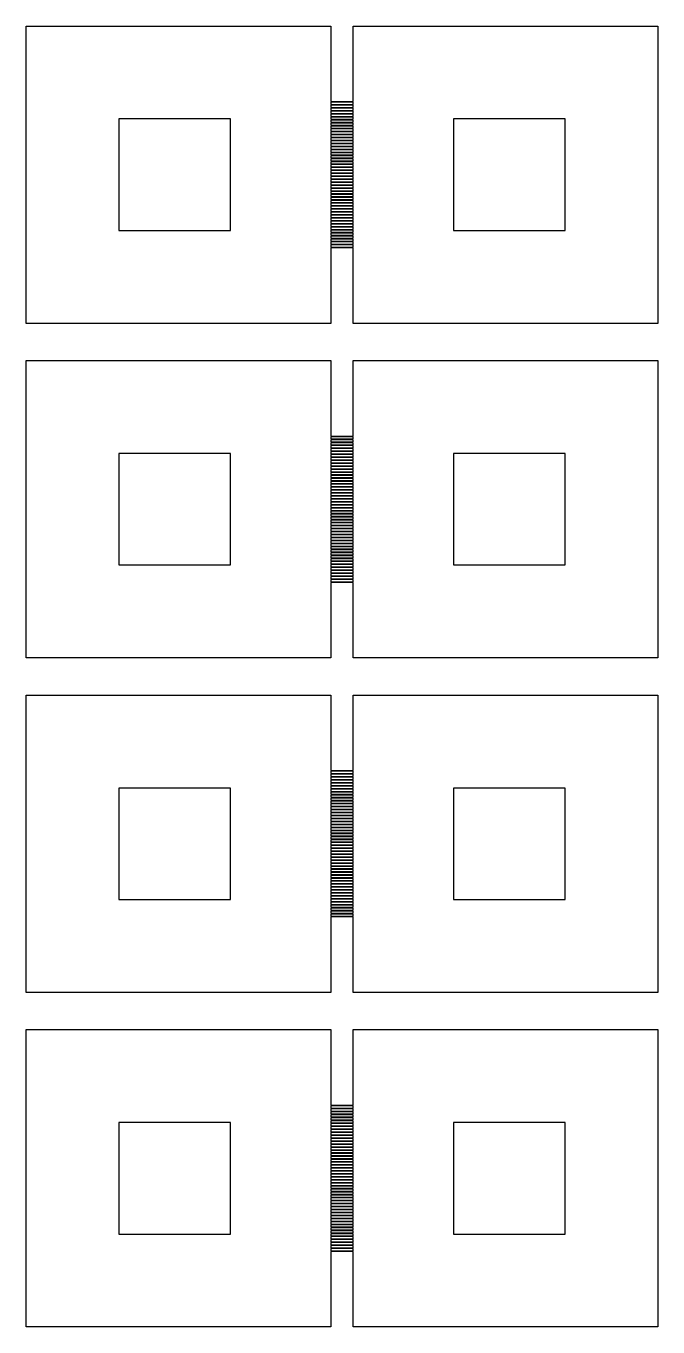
# Model space of a CAD drawing. Extents: x 40 to 187, y -3 to 150.
# Drawn here: x 64.68 to 73.37, y 18.66 to 36.56 of the extents above; entities that cross this region are included whole.
import ezdxf

# ---------------------------------------------------------------- set-up
doc = ezdxf.new("R2010")
doc.units = 0

msp = doc.modelspace()

# ---------------------------------------------------------------- linework, layer by layer
for p, q in [((64.6794, 32.4675), (64.6794, 36.5579)), ((64.6794, 36.5579), (68.8721, 36.5579)), ((68.8721, 36.5579), (68.8721, 35.52)), ((69.1789, 35.52), (69.1789, 36.5579)), ((69.1789, 36.5579), (73.3715, 36.5579)), ((73.3715, 36.5579), (73.3715, 32.4675)), ((68.8721, 35.52), (69.1789, 35.52)), ((69.1789, 35.5098), (68.8721, 35.5098)), ((68.8721, 35.5098), (68.8721, 35.4791)), ((68.8721, 35.4791), (69.1789, 35.4791)), ((69.1789, 35.4689), (68.8721, 35.4689)), ((68.8721, 35.4689), (68.8721, 35.4382)), ((68.8721, 35.4382), (69.1789, 35.4382)), ((69.1789, 35.4791), (69.1789, 35.5098)), ((69.1789, 35.4382), (69.1789, 35.4689)), ((67.4916, 35.2797), (65.9577, 35.2797)), ((65.9577, 35.2797), (65.9577, 33.7458)), ((67.4916, 33.7458), (67.4916, 35.2797)), ((69.1789, 35.428), (68.8721, 35.428)), ((68.8721, 35.428), (68.8721, 35.3973)), ((68.8721, 35.3973), (69.1789, 35.3973)), ((69.1789, 35.3871), (68.8721, 35.3871)), ((68.8721, 35.3871), (68.8721, 35.3564)), ((68.8721, 35.3564), (69.1789, 35.3564)), ((69.1789, 35.3461), (68.8721, 35.3461)), ((68.8721, 35.3461), (68.8721, 35.3155)), ((68.8721, 35.3155), (69.1789, 35.3155)), ((69.1789, 35.3053), (68.8721, 35.3053)), ((68.8721, 35.3053), (68.8721, 35.2746)), ((68.8721, 35.2746), (69.1789, 35.2746)), ((69.1789, 35.2643), (68.8721, 35.2643)), ((68.8721, 35.2643), (68.8721, 35.2337)), ((69.1789, 35.3973), (69.1789, 35.428)), ((69.1789, 35.3564), (69.1789, 35.3871)), ((69.1789, 35.3155), (69.1789, 35.3461)), ((69.1789, 35.2746), (69.1789, 35.3053)), ((69.1789, 35.2337), (69.1789, 35.2643)), ((72.0933, 35.2797), (70.5594, 35.2797)), ((70.5594, 35.2797), (70.5594, 33.7458)), ((72.0933, 33.7458), (72.0933, 35.2797)), ((68.8721, 35.2337), (69.1789, 35.2337)), ((69.1789, 35.2234), (68.8721, 35.2234)), ((68.8721, 35.2234), (68.8721, 35.1928)), ((68.8721, 35.1928), (69.1789, 35.1928)), ((69.1789, 35.1825), (68.8721, 35.1825)), ((68.8721, 35.1825), (68.8721, 35.1519)), ((68.8721, 35.1519), (69.1789, 35.1519)), ((69.1789, 35.1416), (68.8721, 35.1416)), ((68.8721, 35.1416), (68.8721, 35.111)), ((68.8721, 35.111), (69.1789, 35.111)), ((69.1789, 35.1007), (68.8721, 35.1007)), ((68.8721, 35.1007), (68.8721, 35.0701)), ((69.1789, 35.1928), (69.1789, 35.2234)), ((69.1789, 35.1519), (69.1789, 35.1825)), ((69.1789, 35.111), (69.1789, 35.1416)), ((69.1789, 35.0701), (69.1789, 35.1007)), ((68.8721, 35.0701), (69.1789, 35.0701)), ((69.1789, 35.0598), (68.8721, 35.0598)), ((68.8721, 35.0598), (68.8721, 35.0291)), ((68.8721, 35.0291), (69.1789, 35.0291)), ((69.1789, 35.0189), (68.8721, 35.0189)), ((68.8721, 35.0189), (68.8721, 34.9883)), ((68.8721, 34.9883), (69.1789, 34.9883)), ((69.1789, 34.978), (68.8721, 34.978)), ((68.8721, 34.978), (68.8721, 34.9473)), ((68.8721, 34.9473), (69.1789, 34.9473)), ((69.1789, 34.9371), (68.8721, 34.9371)), ((68.8721, 34.9371), (68.8721, 34.9064)), ((68.8721, 34.9064), (69.1789, 34.9064)), ((69.1789, 35.0291), (69.1789, 35.0598)), ((69.1789, 34.9883), (69.1789, 35.0189)), ((69.1789, 34.9473), (69.1789, 34.978)), ((69.1789, 34.9064), (69.1789, 34.9371)), ((69.1789, 34.8962), (68.8721, 34.8962)), ((68.8721, 34.8962), (68.8721, 34.8655)), ((68.8721, 34.8655), (69.1789, 34.8655)), ((69.1789, 34.8553), (68.8721, 34.8553)), ((68.8721, 34.8553), (68.8721, 34.8246)), ((68.8721, 34.8246), (69.1789, 34.8246)), ((69.1789, 34.8144), (68.8721, 34.8144)), ((68.8721, 34.8144), (68.8721, 34.7837)), ((68.8721, 34.7837), (69.1789, 34.7837)), ((69.1789, 34.7735), (68.8721, 34.7735)), ((68.8721, 34.7735), (68.8721, 34.7428)), ((68.8721, 34.7428), (69.1789, 34.7428)), ((69.1789, 34.7326), (68.8721, 34.7326)), ((68.8721, 34.7326), (68.8721, 34.7019)), ((69.1789, 34.8655), (69.1789, 34.8962)), ((69.1789, 34.8246), (69.1789, 34.8553)), ((69.1789, 34.7837), (69.1789, 34.8144)), ((69.1789, 34.7428), (69.1789, 34.7735)), ((69.1789, 34.7019), (69.1789, 34.7326)), ((68.8721, 34.7019), (69.1789, 34.7019)), ((69.1789, 34.6917), (68.8721, 34.6917)), ((68.8721, 34.6917), (68.8721, 34.661)), ((68.8721, 34.661), (69.1789, 34.661)), ((69.1789, 34.6508), (68.8721, 34.6508)), ((68.8721, 34.6508), (68.8721, 34.6201)), ((68.8721, 34.6201), (69.1789, 34.6201)), ((69.1789, 34.6099), (68.8721, 34.6099)), ((68.8721, 34.6099), (68.8721, 34.5792)), ((68.8721, 34.5792), (69.1789, 34.5792)), ((69.1789, 34.569), (68.8721, 34.569)), ((68.8721, 34.569), (68.8721, 34.5383)), ((69.1789, 34.661), (69.1789, 34.6917)), ((69.1789, 34.6201), (69.1789, 34.6508)), ((69.1789, 34.5792), (69.1789, 34.6099)), ((69.1789, 34.5383), (69.1789, 34.569)), ((68.8721, 34.5383), (69.1789, 34.5383)), ((69.1789, 34.5281), (68.8721, 34.5281)), ((68.8721, 34.5281), (68.8721, 34.4974)), ((68.8721, 34.4974), (69.1789, 34.4974)), ((69.1789, 34.4872), (68.8721, 34.4872)), ((68.8721, 34.4872), (68.8721, 34.4565)), ((68.8721, 34.4565), (69.1789, 34.4565)), ((69.1789, 34.4463), (68.8721, 34.4463)), ((68.8721, 34.4463), (68.8721, 34.4156)), ((68.8721, 34.4156), (69.1789, 34.4156)), ((69.1789, 34.4054), (68.8721, 34.4054)), ((68.8721, 34.4054), (68.8721, 34.3747)), ((68.8721, 34.3747), (69.1789, 34.3747)), ((69.1789, 34.3645), (68.8721, 34.3645)), ((68.8721, 34.3645), (68.8721, 34.3338)), ((69.1789, 34.4974), (69.1789, 34.5281)), ((69.1789, 34.4565), (69.1789, 34.4872)), ((69.1789, 34.4156), (69.1789, 34.4463)), ((69.1789, 34.3747), (69.1789, 34.4054)), ((69.1789, 34.3338), (69.1789, 34.3645)), ((68.8721, 34.3338), (69.1789, 34.3338)), ((69.1789, 34.3236), (68.8721, 34.3236)), ((68.8721, 34.3236), (68.8721, 34.2929)), ((68.8721, 34.2929), (69.1789, 34.2929)), ((69.1789, 34.2827), (68.8721, 34.2827)), ((68.8721, 34.2827), (68.8721, 34.252)), ((68.8721, 34.252), (69.1789, 34.252)), ((69.1789, 34.2418), (68.8721, 34.2418)), ((68.8721, 34.2418), (68.8721, 34.2111)), ((68.8721, 34.2111), (69.1789, 34.2111)), ((69.1789, 34.2009), (68.8721, 34.2009)), ((68.8721, 34.2009), (68.8721, 34.1702)), ((69.1789, 34.2929), (69.1789, 34.3236)), ((69.1789, 34.252), (69.1789, 34.2827)), ((69.1789, 34.2111), (69.1789, 34.2418)), ((69.1789, 34.1702), (69.1789, 34.2009)), ((68.8721, 34.1702), (69.1789, 34.1702)), ((69.1789, 34.16), (68.8721, 34.16)), ((68.8721, 34.16), (68.8721, 34.1293)), ((68.8721, 34.1293), (69.1789, 34.1293)), ((69.1789, 34.119), (68.8721, 34.119)), ((68.8721, 34.119), (68.8721, 34.0884)), ((68.8721, 34.0884), (69.1789, 34.0884)), ((69.1789, 34.0782), (68.8721, 34.0782)), ((68.8721, 34.0782), (68.8721, 34.0475)), ((68.8721, 34.0475), (69.1789, 34.0475)), ((69.1789, 34.0372), (68.8721, 34.0372)), ((68.8721, 34.0372), (68.8721, 34.0066)), ((68.8721, 34.0066), (69.1789, 34.0066)), ((69.1789, 34.1293), (69.1789, 34.16)), ((69.1789, 34.0884), (69.1789, 34.119)), ((69.1789, 34.0475), (69.1789, 34.0782)), ((69.1789, 34.0066), (69.1789, 34.0372)), ((69.1789, 33.9963), (68.8721, 33.9963)), ((68.8721, 33.9963), (68.8721, 33.9657)), ((68.8721, 33.9657), (69.1789, 33.9657)), ((69.1789, 33.9554), (68.8721, 33.9554)), ((68.8721, 33.9554), (68.8721, 33.9247)), ((68.8721, 33.9247), (69.1789, 33.9247)), ((69.1789, 33.9145), (68.8721, 33.9145)), ((68.8721, 33.9145), (68.8721, 33.8839)), ((68.8721, 33.8839), (69.1789, 33.8839)), ((69.1789, 33.8736), (68.8721, 33.8736)), ((68.8721, 33.8736), (68.8721, 33.8429)), ((68.8721, 33.8429), (69.1789, 33.8429)), ((69.1789, 33.8327), (68.8721, 33.8327)), ((68.8721, 33.8327), (68.8721, 33.802)), ((69.1789, 33.9657), (69.1789, 33.9963)), ((69.1789, 33.9247), (69.1789, 33.9554)), ((69.1789, 33.8839), (69.1789, 33.9145)), ((69.1789, 33.8429), (69.1789, 33.8736)), ((69.1789, 33.802), (69.1789, 33.8327)), ((65.9577, 33.7458), (67.4916, 33.7458)), ((68.8721, 33.802), (69.1789, 33.802)), ((69.1789, 33.7918), (68.8721, 33.7918)), ((68.8721, 33.7918), (68.8721, 33.7611)), ((68.8721, 33.7611), (69.1789, 33.7611)), ((69.1789, 33.7509), (68.8721, 33.7509)), ((68.8721, 33.7509), (68.8721, 33.7202)), ((68.8721, 33.7202), (69.1789, 33.7202)), ((69.1789, 33.71), (68.8721, 33.71)), ((68.8721, 33.71), (68.8721, 33.6793)), ((68.8721, 33.6793), (69.1789, 33.6793)), ((69.1789, 33.6691), (68.8721, 33.6691)), ((68.8721, 33.6691), (68.8721, 33.6384)), ((69.1789, 33.7611), (69.1789, 33.7918)), ((69.1789, 33.7202), (69.1789, 33.7509)), ((69.1789, 33.6793), (69.1789, 33.71)), ((69.1789, 33.6384), (69.1789, 33.6691)), ((70.5594, 33.7458), (72.0933, 33.7458)), ((68.8721, 33.6384), (69.1789, 33.6384)), ((69.1789, 33.6282), (68.8721, 33.6282)), ((68.8721, 33.6282), (68.8721, 33.5975)), ((68.8721, 33.5975), (69.1789, 33.5975)), ((69.1789, 33.5873), (68.8721, 33.5873)), ((68.8721, 33.5873), (68.8721, 33.5566)), ((68.8721, 33.5566), (69.1789, 33.5566)), ((69.1789, 33.5464), (68.8721, 33.5464)), ((68.8721, 33.5464), (68.8721, 33.5157)), ((68.8721, 33.5157), (69.1789, 33.5157)), ((69.1789, 33.5055), (68.8721, 33.5055)), ((68.8721, 33.5055), (68.8721, 32.4675)), ((69.1789, 33.5975), (69.1789, 33.6282)), ((69.1789, 33.5566), (69.1789, 33.5873)), ((69.1789, 33.5157), (69.1789, 33.5464)), ((69.1789, 32.4675), (69.1789, 33.5055)), ((68.8721, 32.4675), (64.6794, 32.4675)), ((73.3715, 32.4675), (69.1789, 32.4675)), ((64.6794, 27.8658), (64.6794, 31.9562)), ((64.6794, 31.9562), (68.8721, 31.9562)), ((68.8721, 31.9562), (68.8721, 30.9183)), ((69.1789, 30.9183), (69.1789, 31.9562)), ((69.1789, 31.9562), (73.3715, 31.9562)), ((73.3715, 31.9562), (73.3715, 27.8658)), ((68.8721, 30.9183), (69.1789, 30.9183)), ((69.1789, 30.9081), (68.8721, 30.9081)), ((68.8721, 30.9081), (68.8721, 30.8774)), ((68.8721, 30.8774), (69.1789, 30.8774)), ((69.1789, 30.8672), (68.8721, 30.8672)), ((68.8721, 30.8672), (68.8721, 30.8365)), ((68.8721, 30.8365), (69.1789, 30.8365)), ((69.1789, 30.8263), (68.8721, 30.8263)), ((68.8721, 30.8263), (68.8721, 30.7956)), ((68.8721, 30.7956), (69.1789, 30.7956)), ((69.1789, 30.7854), (68.8721, 30.7854)), ((68.8721, 30.7854), (68.8721, 30.7547)), ((69.1789, 30.8774), (69.1789, 30.9081)), ((69.1789, 30.8365), (69.1789, 30.8672)), ((69.1789, 30.7956), (69.1789, 30.8263)), ((69.1789, 30.7547), (69.1789, 30.7854)), ((67.4916, 30.678), (65.9577, 30.678)), ((65.9577, 30.678), (65.9577, 29.1441)), ((67.4916, 29.1441), (67.4916, 30.678)), ((68.8721, 30.7547), (69.1789, 30.7547)), ((69.1789, 30.7444), (68.8721, 30.7444)), ((68.8721, 30.7444), (68.8721, 30.7138)), ((68.8721, 30.7138), (69.1789, 30.7138)), ((69.1789, 30.7036), (68.8721, 30.7036)), ((68.8721, 30.7036), (68.8721, 30.6729)), ((68.8721, 30.6729), (69.1789, 30.6729)), ((69.1789, 30.6626), (68.8721, 30.6626)), ((68.8721, 30.6626), (68.8721, 30.632)), ((68.8721, 30.632), (69.1789, 30.632)), ((69.1789, 30.6217), (68.8721, 30.6217)), ((68.8721, 30.6217), (68.8721, 30.5911)), ((69.1789, 30.7138), (69.1789, 30.7444)), ((69.1789, 30.6729), (69.1789, 30.7036)), ((69.1789, 30.632), (69.1789, 30.6626)), ((69.1789, 30.5911), (69.1789, 30.6217)), ((72.0933, 30.678), (70.5594, 30.678)), ((70.5594, 30.678), (70.5594, 29.1441)), ((72.0933, 29.1441), (72.0933, 30.678)), ((68.8721, 30.5911), (69.1789, 30.5911)), ((69.1789, 30.5808), (68.8721, 30.5808)), ((68.8721, 30.5808), (68.8721, 30.5502)), ((68.8721, 30.5502), (69.1789, 30.5502)), ((69.1789, 30.5399), (68.8721, 30.5399)), ((68.8721, 30.5399), (68.8721, 30.5093)), ((68.8721, 30.5093), (69.1789, 30.5093)), ((69.1789, 30.499), (68.8721, 30.499)), ((68.8721, 30.499), (68.8721, 30.4684)), ((68.8721, 30.4684), (69.1789, 30.4684)), ((69.1789, 30.4581), (68.8721, 30.4581)), ((68.8721, 30.4581), (68.8721, 30.4274)), ((68.8721, 30.4274), (69.1789, 30.4274)), ((69.1789, 30.5502), (69.1789, 30.5808)), ((69.1789, 30.5093), (69.1789, 30.5399)), ((69.1789, 30.4684), (69.1789, 30.499)), ((69.1789, 30.4274), (69.1789, 30.4581)), ((69.1789, 30.4172), (68.8721, 30.4172)), ((68.8721, 30.4172), (68.8721, 30.3866)), ((68.8721, 30.3866), (69.1789, 30.3866)), ((69.1789, 30.3763), (68.8721, 30.3763)), ((68.8721, 30.3763), (68.8721, 30.3456)), ((68.8721, 30.3456), (69.1789, 30.3456)), ((69.1789, 30.3354), (68.8721, 30.3354)), ((68.8721, 30.3354), (68.8721, 30.3047)), ((68.8721, 30.3047), (69.1789, 30.3047)), ((69.1789, 30.2945), (68.8721, 30.2945)), ((68.8721, 30.2945), (68.8721, 30.2638)), ((68.8721, 30.2638), (69.1789, 30.2638)), ((69.1789, 30.2536), (68.8721, 30.2536)), ((68.8721, 30.2536), (68.8721, 30.2229)), ((69.1789, 30.3866), (69.1789, 30.4172)), ((69.1789, 30.3456), (69.1789, 30.3763)), ((69.1789, 30.3047), (69.1789, 30.3354)), ((69.1789, 30.2638), (69.1789, 30.2945)), ((69.1789, 30.2229), (69.1789, 30.2536)), ((68.8721, 30.2229), (69.1789, 30.2229)), ((69.1789, 30.2127), (68.8721, 30.2127)), ((68.8721, 30.2127), (68.8721, 30.182)), ((68.8721, 30.182), (69.1789, 30.182)), ((69.1789, 30.1718), (68.8721, 30.1718)), ((68.8721, 30.1718), (68.8721, 30.1411)), ((68.8721, 30.1411), (69.1789, 30.1411)), ((69.1789, 30.1309), (68.8721, 30.1309)), ((68.8721, 30.1309), (68.8721, 30.1002)), ((68.8721, 30.1002), (69.1789, 30.1002)), ((69.1789, 30.09), (68.8721, 30.09)), ((68.8721, 30.09), (68.8721, 30.0593)), ((69.1789, 30.182), (69.1789, 30.2127)), ((69.1789, 30.1411), (69.1789, 30.1718)), ((69.1789, 30.1002), (69.1789, 30.1309)), ((69.1789, 30.0593), (69.1789, 30.09)), ((68.8721, 30.0593), (69.1789, 30.0593)), ((69.1789, 30.0491), (68.8721, 30.0491)), ((68.8721, 30.0491), (68.8721, 30.0184)), ((68.8721, 30.0184), (69.1789, 30.0184)), ((69.1789, 30.0082), (68.8721, 30.0082)), ((68.8721, 30.0082), (68.8721, 29.9775)), ((68.8721, 29.9775), (69.1789, 29.9775)), ((69.1789, 29.9673), (68.8721, 29.9673)), ((68.8721, 29.9673), (68.8721, 29.9366)), ((68.8721, 29.9366), (69.1789, 29.9366)), ((69.1789, 29.9264), (68.8721, 29.9264)), ((68.8721, 29.9264), (68.8721, 29.8957)), ((68.8721, 29.8957), (69.1789, 29.8957)), ((69.1789, 29.8855), (68.8721, 29.8855)), ((68.8721, 29.8855), (68.8721, 29.8548)), ((69.1789, 30.0184), (69.1789, 30.0491)), ((69.1789, 29.9775), (69.1789, 30.0082)), ((69.1789, 29.9366), (69.1789, 29.9673)), ((69.1789, 29.8957), (69.1789, 29.9264)), ((69.1789, 29.8548), (69.1789, 29.8855)), ((68.8721, 29.8548), (69.1789, 29.8548)), ((69.1789, 29.8446), (68.8721, 29.8446)), ((68.8721, 29.8446), (68.8721, 29.8139)), ((68.8721, 29.8139), (69.1789, 29.8139)), ((69.1789, 29.8037), (68.8721, 29.8037)), ((68.8721, 29.8037), (68.8721, 29.773)), ((68.8721, 29.773), (69.1789, 29.773)), ((69.1789, 29.7628), (68.8721, 29.7628)), ((68.8721, 29.7628), (68.8721, 29.7321)), ((68.8721, 29.7321), (69.1789, 29.7321)), ((69.1789, 29.7219), (68.8721, 29.7219)), ((68.8721, 29.7219), (68.8721, 29.6912)), ((69.1789, 29.8139), (69.1789, 29.8446)), ((69.1789, 29.773), (69.1789, 29.8037)), ((69.1789, 29.7321), (69.1789, 29.7628)), ((69.1789, 29.6912), (69.1789, 29.7219)), ((68.8721, 29.6912), (69.1789, 29.6912)), ((69.1789, 29.681), (68.8721, 29.681)), ((68.8721, 29.681), (68.8721, 29.6503)), ((68.8721, 29.6503), (69.1789, 29.6503)), ((69.1789, 29.6401), (68.8721, 29.6401)), ((68.8721, 29.6401), (68.8721, 29.6094)), ((68.8721, 29.6094), (69.1789, 29.6094)), ((69.1789, 29.5992), (68.8721, 29.5992)), ((68.8721, 29.5992), (68.8721, 29.5685)), ((68.8721, 29.5685), (69.1789, 29.5685)), ((69.1789, 29.5583), (68.8721, 29.5583)), ((68.8721, 29.5583), (68.8721, 29.5276)), ((68.8721, 29.5276), (69.1789, 29.5276)), ((69.1789, 29.6503), (69.1789, 29.681)), ((69.1789, 29.6094), (69.1789, 29.6401)), ((69.1789, 29.5685), (69.1789, 29.5992)), ((69.1789, 29.5276), (69.1789, 29.5583)), ((69.1789, 29.5173), (68.8721, 29.5173)), ((68.8721, 29.5173), (68.8721, 29.4867)), ((68.8721, 29.4867), (69.1789, 29.4867)), ((69.1789, 29.4765), (68.8721, 29.4765)), ((68.8721, 29.4765), (68.8721, 29.4458)), ((68.8721, 29.4458), (69.1789, 29.4458)), ((69.1789, 29.4355), (68.8721, 29.4355)), ((68.8721, 29.4355), (68.8721, 29.4049)), ((68.8721, 29.4049), (69.1789, 29.4049)), ((69.1789, 29.3946), (68.8721, 29.3946)), ((68.8721, 29.3946), (68.8721, 29.364)), ((68.8721, 29.364), (69.1789, 29.364)), ((69.1789, 29.3537), (68.8721, 29.3537)), ((68.8721, 29.3537), (68.8721, 29.323)), ((69.1789, 29.4867), (69.1789, 29.5173)), ((69.1789, 29.4458), (69.1789, 29.4765)), ((69.1789, 29.4049), (69.1789, 29.4355)), ((69.1789, 29.364), (69.1789, 29.3946)), ((69.1789, 29.323), (69.1789, 29.3537)), ((68.8721, 29.323), (69.1789, 29.323)), ((69.1789, 29.3128), (68.8721, 29.3128)), ((68.8721, 29.3128), (68.8721, 29.2822)), ((68.8721, 29.2822), (69.1789, 29.2822)), ((69.1789, 29.2719), (68.8721, 29.2719)), ((68.8721, 29.2719), (68.8721, 29.2412)), ((68.8721, 29.2412), (69.1789, 29.2412)), ((69.1789, 29.231), (68.8721, 29.231)), ((68.8721, 29.231), (68.8721, 29.2003)), ((68.8721, 29.2003), (69.1789, 29.2003)), ((69.1789, 29.1901), (68.8721, 29.1901)), ((68.8721, 29.1901), (68.8721, 29.1594)), ((69.1789, 29.2822), (69.1789, 29.3128)), ((69.1789, 29.2412), (69.1789, 29.2719)), ((69.1789, 29.2003), (69.1789, 29.231)), ((69.1789, 29.1594), (69.1789, 29.1901)), ((65.9577, 29.1441), (67.4916, 29.1441)), ((68.8721, 29.1594), (69.1789, 29.1594)), ((69.1789, 29.1492), (68.8721, 29.1492)), ((68.8721, 29.1492), (68.8721, 29.1185)), ((68.8721, 29.1185), (69.1789, 29.1185)), ((69.1789, 29.1083), (68.8721, 29.1083)), ((68.8721, 29.1083), (68.8721, 29.0776)), ((68.8721, 29.0776), (69.1789, 29.0776)), ((69.1789, 29.0674), (68.8721, 29.0674)), ((68.8721, 29.0674), (68.8721, 29.0367)), ((68.8721, 29.0367), (69.1789, 29.0367)), ((69.1789, 29.0265), (68.8721, 29.0265)), ((68.8721, 29.0265), (68.8721, 28.9958)), ((68.8721, 28.9958), (69.1789, 28.9958)), ((69.1789, 29.1185), (69.1789, 29.1492)), ((69.1789, 29.0776), (69.1789, 29.1083)), ((69.1789, 29.0367), (69.1789, 29.0674)), ((69.1789, 28.9958), (69.1789, 29.0265)), ((70.5594, 29.1441), (72.0933, 29.1441)), ((69.1789, 28.9856), (68.8721, 28.9856)), ((68.8721, 28.9856), (68.8721, 28.9549)), ((68.8721, 28.9549), (69.1789, 28.9549)), ((69.1789, 28.9447), (68.8721, 28.9447)), ((68.8721, 28.9447), (68.8721, 28.914)), ((68.8721, 28.914), (69.1789, 28.914)), ((69.1789, 28.9038), (68.8721, 28.9038)), ((68.8721, 28.9038), (68.8721, 27.8658)), ((69.1789, 28.9549), (69.1789, 28.9856)), ((69.1789, 28.914), (69.1789, 28.9447)), ((69.1789, 27.8658), (69.1789, 28.9038)), ((68.8721, 27.8658), (64.6794, 27.8658)), ((73.3715, 27.8658), (69.1789, 27.8658)), ((64.6794, 23.2641), (64.6794, 27.3545)), ((64.6794, 27.3545), (68.8721, 27.3545)), ((68.8721, 27.3545), (68.8721, 26.3166)), ((69.1789, 26.3166), (69.1789, 27.3545)), ((69.1789, 27.3545), (73.3715, 27.3545)), ((73.3715, 27.3545), (73.3715, 23.2641)), ((68.8721, 26.3166), (69.1789, 26.3166)), ((69.1789, 26.3064), (68.8721, 26.3064)), ((68.8721, 26.3064), (68.8721, 26.2757)), ((69.1789, 26.2757), (69.1789, 26.3064)), ((68.8721, 26.2757), (69.1789, 26.2757)), ((69.1789, 26.2655), (68.8721, 26.2655)), ((68.8721, 26.2655), (68.8721, 26.2348)), ((68.8721, 26.2348), (69.1789, 26.2348)), ((69.1789, 26.2246), (68.8721, 26.2246)), ((68.8721, 26.2246), (68.8721, 26.1939)), ((68.8721, 26.1939), (69.1789, 26.1939)), ((69.1789, 26.1837), (68.8721, 26.1837)), ((68.8721, 26.1837), (68.8721, 26.153)), ((68.8721, 26.153), (69.1789, 26.153)), ((69.1789, 26.1427), (68.8721, 26.1427)), ((68.8721, 26.1427), (68.8721, 26.1121)), ((69.1789, 26.2348), (69.1789, 26.2655)), ((69.1789, 26.1939), (69.1789, 26.2246)), ((69.1789, 26.153), (69.1789, 26.1837)), ((69.1789, 26.1121), (69.1789, 26.1427)), ((67.4916, 26.0763), (65.9577, 26.0763)), ((65.9577, 26.0763), (65.9577, 24.5424)), ((67.4916, 24.5424), (67.4916, 26.0763)), ((68.8721, 26.1121), (69.1789, 26.1121)), ((69.1789, 26.1019), (68.8721, 26.1019)), ((68.8721, 26.1019), (68.8721, 26.0712)), ((68.8721, 26.0712), (69.1789, 26.0712)), ((69.1789, 26.0609), (68.8721, 26.0609)), ((68.8721, 26.0609), (68.8721, 26.0303)), ((68.8721, 26.0303), (69.1789, 26.0303)), ((69.1789, 26.02), (68.8721, 26.02)), ((68.8721, 26.02), (68.8721, 25.9894)), ((68.8721, 25.9894), (69.1789, 25.9894)), ((69.1789, 25.9791), (68.8721, 25.9791)), ((68.8721, 25.9791), (68.8721, 25.9485)), ((68.8721, 25.9485), (69.1789, 25.9485)), ((69.1789, 26.0712), (69.1789, 26.1019)), ((69.1789, 26.0303), (69.1789, 26.0609)), ((69.1789, 25.9894), (69.1789, 26.02)), ((69.1789, 25.9485), (69.1789, 25.9791)), ((72.0933, 26.0763), (70.5594, 26.0763)), ((70.5594, 26.0763), (70.5594, 24.5424)), ((72.0933, 24.5424), (72.0933, 26.0763)), ((69.1789, 25.9382), (68.8721, 25.9382)), ((68.8721, 25.9382), (68.8721, 25.9076)), ((68.8721, 25.9076), (69.1789, 25.9076)), ((69.1789, 25.8973), (68.8721, 25.8973)), ((68.8721, 25.8973), (68.8721, 25.8667)), ((68.8721, 25.8667), (69.1789, 25.8667)), ((69.1789, 25.8564), (68.8721, 25.8564)), ((68.8721, 25.8564), (68.8721, 25.8257)), ((68.8721, 25.8257), (69.1789, 25.8257)), ((69.1789, 25.8155), (68.8721, 25.8155)), ((68.8721, 25.8155), (68.8721, 25.7849)), ((68.8721, 25.7849), (69.1789, 25.7849)), ((69.1789, 25.7746), (68.8721, 25.7746)), ((68.8721, 25.7746), (68.8721, 25.7439)), ((69.1789, 25.9076), (69.1789, 25.9382)), ((69.1789, 25.8667), (69.1789, 25.8973)), ((69.1789, 25.8257), (69.1789, 25.8564)), ((69.1789, 25.7849), (69.1789, 25.8155)), ((69.1789, 25.7439), (69.1789, 25.7746)), ((68.8721, 25.7439), (69.1789, 25.7439)), ((69.1789, 25.7337), (68.8721, 25.7337)), ((68.8721, 25.7337), (68.8721, 25.703)), ((68.8721, 25.703), (69.1789, 25.703)), ((69.1789, 25.6928), (68.8721, 25.6928)), ((68.8721, 25.6928), (68.8721, 25.6621)), ((68.8721, 25.6621), (69.1789, 25.6621)), ((69.1789, 25.6519), (68.8721, 25.6519)), ((68.8721, 25.6519), (68.8721, 25.6212)), ((68.8721, 25.6212), (69.1789, 25.6212)), ((69.1789, 25.611), (68.8721, 25.611)), ((68.8721, 25.611), (68.8721, 25.5803)), ((69.1789, 25.703), (69.1789, 25.7337)), ((69.1789, 25.6621), (69.1789, 25.6928)), ((69.1789, 25.6212), (69.1789, 25.6519)), ((69.1789, 25.5803), (69.1789, 25.611)), ((68.8721, 25.5803), (69.1789, 25.5803)), ((69.1789, 25.5701), (68.8721, 25.5701)), ((68.8721, 25.5701), (68.8721, 25.5394)), ((68.8721, 25.5394), (69.1789, 25.5394)), ((69.1789, 25.5292), (68.8721, 25.5292)), ((68.8721, 25.5292), (68.8721, 25.4985)), ((68.8721, 25.4985), (69.1789, 25.4985)), ((69.1789, 25.4883), (68.8721, 25.4883)), ((68.8721, 25.4883), (68.8721, 25.4576)), ((68.8721, 25.4576), (69.1789, 25.4576)), ((69.1789, 25.4474), (68.8721, 25.4474)), ((68.8721, 25.4474), (68.8721, 25.4167)), ((68.8721, 25.4167), (69.1789, 25.4167)), ((69.1789, 25.5394), (69.1789, 25.5701)), ((69.1789, 25.4985), (69.1789, 25.5292)), ((69.1789, 25.4576), (69.1789, 25.4883)), ((69.1789, 25.4167), (69.1789, 25.4474)), ((69.1789, 25.4065), (68.8721, 25.4065)), ((68.8721, 25.4065), (68.8721, 25.3758)), ((68.8721, 25.3758), (69.1789, 25.3758)), ((69.1789, 25.3656), (68.8721, 25.3656)), ((68.8721, 25.3656), (68.8721, 25.3349)), ((68.8721, 25.3349), (69.1789, 25.3349)), ((69.1789, 25.3247), (68.8721, 25.3247)), ((68.8721, 25.3247), (68.8721, 25.294)), ((68.8721, 25.294), (69.1789, 25.294)), ((69.1789, 25.2838), (68.8721, 25.2838)), ((68.8721, 25.2838), (68.8721, 25.2531)), ((68.8721, 25.2531), (69.1789, 25.2531)), ((69.1789, 25.2429), (68.8721, 25.2429)), ((68.8721, 25.2429), (68.8721, 25.2122)), ((69.1789, 25.3758), (69.1789, 25.4065)), ((69.1789, 25.3349), (69.1789, 25.3656)), ((69.1789, 25.294), (69.1789, 25.3247)), ((69.1789, 25.2531), (69.1789, 25.2838)), ((69.1789, 25.2122), (69.1789, 25.2429)), ((68.8721, 25.2122), (69.1789, 25.2122)), ((69.1789, 25.202), (68.8721, 25.202)), ((68.8721, 25.202), (68.8721, 25.1713)), ((68.8721, 25.1713), (69.1789, 25.1713)), ((69.1789, 25.1611), (68.8721, 25.1611)), ((68.8721, 25.1611), (68.8721, 25.1304)), ((68.8721, 25.1304), (69.1789, 25.1304)), ((69.1789, 25.1202), (68.8721, 25.1202)), ((68.8721, 25.1202), (68.8721, 25.0895)), ((68.8721, 25.0895), (69.1789, 25.0895)), ((69.1789, 25.0793), (68.8721, 25.0793)), ((68.8721, 25.0793), (68.8721, 25.0486)), ((69.1789, 25.1713), (69.1789, 25.202)), ((69.1789, 25.1304), (69.1789, 25.1611)), ((69.1789, 25.0895), (69.1789, 25.1202)), ((69.1789, 25.0486), (69.1789, 25.0793)), ((68.8721, 25.0486), (69.1789, 25.0486)), ((69.1789, 25.0384), (68.8721, 25.0384)), ((68.8721, 25.0384), (68.8721, 25.0077)), ((68.8721, 25.0077), (69.1789, 25.0077)), ((69.1789, 24.9975), (68.8721, 24.9975)), ((68.8721, 24.9975), (68.8721, 24.9668)), ((68.8721, 24.9668), (69.1789, 24.9668)), ((69.1789, 24.9566), (68.8721, 24.9566)), ((68.8721, 24.9566), (68.8721, 24.9259)), ((68.8721, 24.9259), (69.1789, 24.9259)), ((69.1789, 24.9156), (68.8721, 24.9156)), ((68.8721, 24.9156), (68.8721, 24.885)), ((68.8721, 24.885), (69.1789, 24.885)), ((69.1789, 24.8748), (68.8721, 24.8748)), ((68.8721, 24.8748), (68.8721, 24.8441)), ((69.1789, 25.0077), (69.1789, 25.0384)), ((69.1789, 24.9668), (69.1789, 24.9975)), ((69.1789, 24.9259), (69.1789, 24.9566)), ((69.1789, 24.885), (69.1789, 24.9156)), ((69.1789, 24.8441), (69.1789, 24.8748)), ((68.8721, 24.8441), (69.1789, 24.8441)), ((69.1789, 24.8338), (68.8721, 24.8338)), ((68.8721, 24.8338), (68.8721, 24.8032)), ((68.8721, 24.8032), (69.1789, 24.8032)), ((69.1789, 24.7929), (68.8721, 24.7929)), ((68.8721, 24.7929), (68.8721, 24.7623)), ((68.8721, 24.7623), (69.1789, 24.7623)), ((69.1789, 24.752), (68.8721, 24.752)), ((68.8721, 24.752), (68.8721, 24.7213)), ((68.8721, 24.7213), (69.1789, 24.7213)), ((69.1789, 24.7111), (68.8721, 24.7111)), ((68.8721, 24.7111), (68.8721, 24.6805)), ((69.1789, 24.8032), (69.1789, 24.8338)), ((69.1789, 24.7623), (69.1789, 24.7929)), ((69.1789, 24.7213), (69.1789, 24.752)), ((69.1789, 24.6805), (69.1789, 24.7111)), ((65.9577, 24.5424), (67.4916, 24.5424)), ((68.8721, 24.6805), (69.1789, 24.6805)), ((69.1789, 24.6702), (68.8721, 24.6702)), ((68.8721, 24.6702), (68.8721, 24.6395)), ((68.8721, 24.6395), (69.1789, 24.6395)), ((69.1789, 24.6293), (68.8721, 24.6293)), ((68.8721, 24.6293), (68.8721, 24.5986)), ((68.8721, 24.5986), (69.1789, 24.5986)), ((69.1789, 24.5884), (68.8721, 24.5884)), ((68.8721, 24.5884), (68.8721, 24.5577)), ((68.8721, 24.5577), (69.1789, 24.5577)), ((69.1789, 24.5475), (68.8721, 24.5475)), ((68.8721, 24.5475), (68.8721, 24.5168)), ((69.1789, 24.6395), (69.1789, 24.6702)), ((69.1789, 24.5986), (69.1789, 24.6293)), ((69.1789, 24.5577), (69.1789, 24.5884)), ((69.1789, 24.5168), (69.1789, 24.5475)), ((70.5594, 24.5424), (72.0933, 24.5424)), ((68.8721, 24.5168), (69.1789, 24.5168)), ((69.1789, 24.5066), (68.8721, 24.5066)), ((68.8721, 24.5066), (68.8721, 24.4759)), ((68.8721, 24.4759), (69.1789, 24.4759)), ((69.1789, 24.4657), (68.8721, 24.4657)), ((68.8721, 24.4657), (68.8721, 24.435)), ((68.8721, 24.435), (69.1789, 24.435)), ((69.1789, 24.4248), (68.8721, 24.4248)), ((68.8721, 24.4248), (68.8721, 24.3941)), ((68.8721, 24.3941), (69.1789, 24.3941)), ((69.1789, 24.3839), (68.8721, 24.3839)), ((68.8721, 24.3839), (68.8721, 24.3532)), ((68.8721, 24.3532), (69.1789, 24.3532)), ((69.1789, 24.343), (68.8721, 24.343)), ((68.8721, 24.343), (68.8721, 24.3123)), ((69.1789, 24.4759), (69.1789, 24.5066)), ((69.1789, 24.435), (69.1789, 24.4657)), ((69.1789, 24.3941), (69.1789, 24.4248)), ((69.1789, 24.3532), (69.1789, 24.3839)), ((69.1789, 24.3123), (69.1789, 24.343)), ((68.8721, 24.3123), (69.1789, 24.3123)), ((69.1789, 24.3021), (68.8721, 24.3021)), ((68.8721, 24.3021), (68.8721, 23.2641)), ((69.1789, 23.2641), (69.1789, 24.3021)), ((68.8721, 23.2641), (64.6794, 23.2641)), ((73.3715, 23.2641), (69.1789, 23.2641)), ((64.6794, 18.6624), (64.6794, 22.7528)), ((64.6794, 22.7528), (68.8721, 22.7528)), ((68.8721, 22.7528), (68.8721, 21.7149)), ((69.1789, 21.7149), (69.1789, 22.7528)), ((69.1789, 22.7528), (73.3715, 22.7528)), ((73.3715, 22.7528), (73.3715, 18.6624)), ((68.8721, 21.7149), (69.1789, 21.7149)), ((69.1789, 21.7047), (68.8721, 21.7047)), ((68.8721, 21.7047), (68.8721, 21.674)), ((68.8721, 21.674), (69.1789, 21.674)), ((69.1789, 21.6638), (68.8721, 21.6638)), ((68.8721, 21.6638), (68.8721, 21.6331)), ((69.1789, 21.674), (69.1789, 21.7047)), ((69.1789, 21.6331), (69.1789, 21.6638)), ((67.4916, 21.4746), (65.9577, 21.4746)), ((65.9577, 21.4746), (65.9577, 19.9407)), ((67.4916, 19.9407), (67.4916, 21.4746)), ((68.8721, 21.6331), (69.1789, 21.6331)), ((69.1789, 21.6229), (68.8721, 21.6229)), ((68.8721, 21.6229), (68.8721, 21.5922)), ((68.8721, 21.5922), (69.1789, 21.5922)), ((69.1789, 21.582), (68.8721, 21.582)), ((68.8721, 21.582), (68.8721, 21.5513)), ((68.8721, 21.5513), (69.1789, 21.5513)), ((69.1789, 21.541), (68.8721, 21.541)), ((68.8721, 21.541), (68.8721, 21.5104)), ((68.8721, 21.5104), (69.1789, 21.5104)), ((69.1789, 21.5002), (68.8721, 21.5002)), ((68.8721, 21.5002), (68.8721, 21.4695)), ((69.1789, 21.5922), (69.1789, 21.6229)), ((69.1789, 21.5513), (69.1789, 21.582)), ((69.1789, 21.5104), (69.1789, 21.541)), ((69.1789, 21.4695), (69.1789, 21.5002)), ((72.0933, 21.4746), (70.5594, 21.4746)), ((70.5594, 21.4746), (70.5594, 19.9407)), ((72.0933, 19.9407), (72.0933, 21.4746)), ((68.8721, 21.4695), (69.1789, 21.4695)), ((69.1789, 21.4592), (68.8721, 21.4592)), ((68.8721, 21.4592), (68.8721, 21.4286)), ((68.8721, 21.4286), (69.1789, 21.4286)), ((69.1789, 21.4183), (68.8721, 21.4183)), ((68.8721, 21.4183), (68.8721, 21.3877)), ((68.8721, 21.3877), (69.1789, 21.3877)), ((69.1789, 21.3774), (68.8721, 21.3774)), ((68.8721, 21.3774), (68.8721, 21.3468)), ((68.8721, 21.3468), (69.1789, 21.3468)), ((69.1789, 21.3365), (68.8721, 21.3365)), ((68.8721, 21.3365), (68.8721, 21.3058)), ((68.8721, 21.3058), (69.1789, 21.3058)), ((69.1789, 21.4286), (69.1789, 21.4592)), ((69.1789, 21.3877), (69.1789, 21.4183)), ((69.1789, 21.3468), (69.1789, 21.3774)), ((69.1789, 21.3058), (69.1789, 21.3365)), ((69.1789, 21.2956), (68.8721, 21.2956)), ((68.8721, 21.2956), (68.8721, 21.265)), ((68.8721, 21.265), (69.1789, 21.265)), ((69.1789, 21.2547), (68.8721, 21.2547)), ((68.8721, 21.2547), (68.8721, 21.224)), ((68.8721, 21.224), (69.1789, 21.224)), ((69.1789, 21.2138), (68.8721, 21.2138)), ((68.8721, 21.2138), (68.8721, 21.1832)), ((68.8721, 21.1832), (69.1789, 21.1832)), ((69.1789, 21.1729), (68.8721, 21.1729)), ((68.8721, 21.1729), (68.8721, 21.1422)), ((68.8721, 21.1422), (69.1789, 21.1422)), ((69.1789, 21.132), (68.8721, 21.132)), ((68.8721, 21.132), (68.8721, 21.1013)), ((69.1789, 21.265), (69.1789, 21.2956)), ((69.1789, 21.224), (69.1789, 21.2547)), ((69.1789, 21.1832), (69.1789, 21.2138)), ((69.1789, 21.1422), (69.1789, 21.1729)), ((69.1789, 21.1013), (69.1789, 21.132)), ((68.8721, 21.1013), (69.1789, 21.1013)), ((69.1789, 21.0911), (68.8721, 21.0911)), ((68.8721, 21.0911), (68.8721, 21.0604)), ((68.8721, 21.0604), (69.1789, 21.0604)), ((69.1789, 21.0502), (68.8721, 21.0502)), ((68.8721, 21.0502), (68.8721, 21.0195)), ((68.8721, 21.0195), (69.1789, 21.0195)), ((69.1789, 21.0093), (68.8721, 21.0093)), ((68.8721, 21.0093), (68.8721, 20.9786)), ((68.8721, 20.9786), (69.1789, 20.9786)), ((69.1789, 20.9684), (68.8721, 20.9684)), ((68.8721, 20.9684), (68.8721, 20.9377)), ((69.1789, 21.0604), (69.1789, 21.0911)), ((69.1789, 21.0195), (69.1789, 21.0502)), ((69.1789, 20.9786), (69.1789, 21.0093)), ((69.1789, 20.9377), (69.1789, 20.9684)), ((68.8721, 20.9377), (69.1789, 20.9377)), ((69.1789, 20.9275), (68.8721, 20.9275)), ((68.8721, 20.9275), (68.8721, 20.8968)), ((68.8721, 20.8968), (69.1789, 20.8968)), ((69.1789, 20.8866), (68.8721, 20.8866)), ((68.8721, 20.8866), (68.8721, 20.8559)), ((68.8721, 20.8559), (69.1789, 20.8559)), ((69.1789, 20.8457), (68.8721, 20.8457)), ((68.8721, 20.8457), (68.8721, 20.815)), ((68.8721, 20.815), (69.1789, 20.815)), ((69.1789, 20.8048), (68.8721, 20.8048)), ((68.8721, 20.8048), (68.8721, 20.7741)), ((68.8721, 20.7741), (69.1789, 20.7741)), ((69.1789, 20.7639), (68.8721, 20.7639)), ((68.8721, 20.7639), (68.8721, 20.7332)), ((69.1789, 20.8968), (69.1789, 20.9275)), ((69.1789, 20.8559), (69.1789, 20.8866)), ((69.1789, 20.815), (69.1789, 20.8457)), ((69.1789, 20.7741), (69.1789, 20.8048)), ((69.1789, 20.7332), (69.1789, 20.7639)), ((68.8721, 20.7332), (69.1789, 20.7332)), ((69.1789, 20.723), (68.8721, 20.723)), ((68.8721, 20.723), (68.8721, 20.6923)), ((68.8721, 20.6923), (69.1789, 20.6923)), ((69.1789, 20.6821), (68.8721, 20.6821)), ((68.8721, 20.6821), (68.8721, 20.6514)), ((68.8721, 20.6514), (69.1789, 20.6514)), ((69.1789, 20.6412), (68.8721, 20.6412)), ((68.8721, 20.6412), (68.8721, 20.6105)), ((68.8721, 20.6105), (69.1789, 20.6105)), ((69.1789, 20.6003), (68.8721, 20.6003)), ((68.8721, 20.6003), (68.8721, 20.5696)), ((69.1789, 20.6923), (69.1789, 20.723)), ((69.1789, 20.6514), (69.1789, 20.6821)), ((69.1789, 20.6105), (69.1789, 20.6412)), ((69.1789, 20.5696), (69.1789, 20.6003)), ((68.8721, 20.5696), (69.1789, 20.5696)), ((69.1789, 20.5594), (68.8721, 20.5594)), ((68.8721, 20.5594), (68.8721, 20.5287)), ((68.8721, 20.5287), (69.1789, 20.5287)), ((69.1789, 20.5185), (68.8721, 20.5185)), ((68.8721, 20.5185), (68.8721, 20.4878)), ((68.8721, 20.4878), (69.1789, 20.4878)), ((69.1789, 20.4776), (68.8721, 20.4776)), ((68.8721, 20.4776), (68.8721, 20.4469)), ((68.8721, 20.4469), (69.1789, 20.4469)), ((69.1789, 20.4367), (68.8721, 20.4367)), ((68.8721, 20.4367), (68.8721, 20.406)), ((68.8721, 20.406), (69.1789, 20.406)), ((69.1789, 20.5287), (69.1789, 20.5594)), ((69.1789, 20.4878), (69.1789, 20.5185)), ((69.1789, 20.4469), (69.1789, 20.4776)), ((69.1789, 20.406), (69.1789, 20.4367)), ((69.1789, 20.3958), (68.8721, 20.3958)), ((68.8721, 20.3958), (68.8721, 20.3651)), ((68.8721, 20.3651), (69.1789, 20.3651)), ((69.1789, 20.3549), (68.8721, 20.3549)), ((68.8721, 20.3549), (68.8721, 20.3242)), ((68.8721, 20.3242), (69.1789, 20.3242)), ((69.1789, 20.3139), (68.8721, 20.3139)), ((68.8721, 20.3139), (68.8721, 20.2833)), ((68.8721, 20.2833), (69.1789, 20.2833)), ((69.1789, 20.2731), (68.8721, 20.2731)), ((68.8721, 20.2731), (68.8721, 20.2424)), ((68.8721, 20.2424), (69.1789, 20.2424)), ((69.1789, 20.2321), (68.8721, 20.2321)), ((68.8721, 20.2321), (68.8721, 20.2015)), ((69.1789, 20.3651), (69.1789, 20.3958)), ((69.1789, 20.3242), (69.1789, 20.3549)), ((69.1789, 20.2833), (69.1789, 20.3139)), ((69.1789, 20.2424), (69.1789, 20.2731)), ((69.1789, 20.2015), (69.1789, 20.2321)), ((68.8721, 20.2015), (69.1789, 20.2015)), ((69.1789, 20.1912), (68.8721, 20.1912)), ((68.8721, 20.1912), (68.8721, 20.1606)), ((68.8721, 20.1606), (69.1789, 20.1606)), ((69.1789, 20.1503), (68.8721, 20.1503)), ((68.8721, 20.1503), (68.8721, 20.1196)), ((68.8721, 20.1196), (69.1789, 20.1196)), ((69.1789, 20.1094), (68.8721, 20.1094)), ((68.8721, 20.1094), (68.8721, 20.0788)), ((68.8721, 20.0788), (69.1789, 20.0788)), ((69.1789, 20.0685), (68.8721, 20.0685)), ((68.8721, 20.0685), (68.8721, 20.0378)), ((69.1789, 20.1606), (69.1789, 20.1912)), ((69.1789, 20.1196), (69.1789, 20.1503)), ((69.1789, 20.0788), (69.1789, 20.1094)), ((69.1789, 20.0378), (69.1789, 20.0685)), ((65.9577, 19.9407), (67.4916, 19.9407)), ((68.8721, 20.0378), (69.1789, 20.0378)), ((69.1789, 20.0276), (68.8721, 20.0276)), ((68.8721, 20.0276), (68.8721, 19.9969)), ((68.8721, 19.9969), (69.1789, 19.9969)), ((69.1789, 19.9867), (68.8721, 19.9867)), ((68.8721, 19.9867), (68.8721, 19.956)), ((68.8721, 19.956), (69.1789, 19.956)), ((69.1789, 19.9458), (68.8721, 19.9458)), ((68.8721, 19.9458), (68.8721, 19.9151)), ((68.8721, 19.9151), (69.1789, 19.9151)), ((69.1789, 19.9049), (68.8721, 19.9049)), ((68.8721, 19.9049), (68.8721, 19.8742)), ((68.8721, 19.8742), (69.1789, 19.8742)), ((69.1789, 19.9969), (69.1789, 20.0276)), ((69.1789, 19.956), (69.1789, 19.9867)), ((69.1789, 19.9151), (69.1789, 19.9458)), ((69.1789, 19.8742), (69.1789, 19.9049)), ((70.5594, 19.9407), (72.0933, 19.9407)), ((69.1789, 19.864), (68.8721, 19.864)), ((68.8721, 19.864), (68.8721, 19.8333)), ((68.8721, 19.8333), (69.1789, 19.8333)), ((69.1789, 19.8231), (68.8721, 19.8231)), ((68.8721, 19.8231), (68.8721, 19.7924)), ((68.8721, 19.7924), (69.1789, 19.7924)), ((69.1789, 19.7822), (68.8721, 19.7822)), ((68.8721, 19.7822), (68.8721, 19.7515)), ((68.8721, 19.7515), (69.1789, 19.7515)), ((69.1789, 19.7413), (68.8721, 19.7413)), ((68.8721, 19.7413), (68.8721, 19.7106)), ((68.8721, 19.7106), (69.1789, 19.7106)), ((69.1789, 19.7004), (68.8721, 19.7004)), ((68.8721, 19.7004), (68.8721, 18.6624)), ((69.1789, 19.8333), (69.1789, 19.864)), ((69.1789, 19.7924), (69.1789, 19.8231)), ((69.1789, 19.7515), (69.1789, 19.7822)), ((69.1789, 19.7106), (69.1789, 19.7413)), ((69.1789, 18.6624), (69.1789, 19.7004)), ((68.8721, 18.6624), (64.6794, 18.6624)), ((73.3715, 18.6624), (69.1789, 18.6624))]:
    msp.add_line(p, q)

doc.saveas('drawing.dxf')
